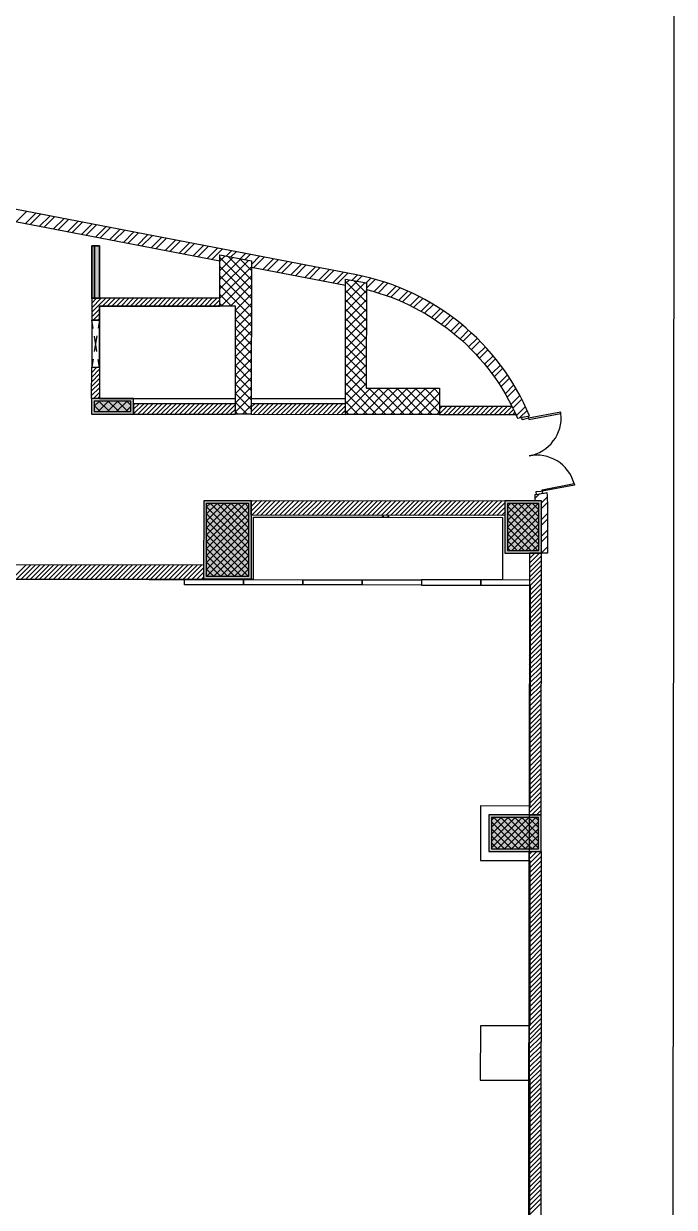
# Model space of a CAD drawing. Extents: x -957 to 3394, y -3 to 3008.
# Drawn here: x 2905 to 3394, y 1653 to 2543 of the extents above; entities that cross this region are included whole.
import ezdxf

# ---------------------------------------------------------------- set-up
doc = ezdxf.new("R2010")
doc.units = 0
doc.header["$MEASUREMENT"] = 0
for name, color, linetype in [('HATCHES', 7, 'CONTINUOUS'), ('PDF_DOOR', 7, 'CONTINUOUS'), ('PDF_ELEVATION_5_LIGHT', 7, 'CONTINUOUS'), ('PDF_ELEVATION_HIDDEN', 7, 'CONTINUOUS'), ('PDF_FIRE___PLUMB_MARGIN', 7, 'CONTINUOUS'), ('PDF_FRAMING-COLUMN', 7, 'CONTINUOUS'), ('PDF_FRAMING-COLUMN_HATCH', 7, 'CONTINUOUS'), ('PDF_FSM-PODIUM-FRAMING_-_S', 7, 'CONTINUOUS'), ('PDF_HATCH', 7, 'CONTINUOUS'), ('PDF_HATCH_-_BRICK_WALL', 7, 'CONTINUOUS'), ('PDF_HATCH_-_WALL', 7, 'CONTINUOUS'), ('PDF_ID_LAYER', 7, 'CONTINUOUS'), ('PDF_SHREM-CAD_6_CABLE', 7, 'CONTINUOUS'), ('PDF_SHREM_ACOUSTIC_WALL', 7, 'CONTINUOUS'), ('PDF_TEMPLATE', 7, 'CONTINUOUS'), ('PDF_WALL', 7, 'CONTINUOUS')]:
    doc.layers.add(name, color=color, linetype=linetype)

msp = doc.modelspace()

# ---------------------------------------------------------------- linework, layer by layer
at = {"layer": 'HATCHES', "color": 253}
msp.add_lwpolyline([(712.53, 2126.9), (3285.08, 2124.7), (3284.08, 953.45), (711.53, 951.72), (712.53, 2126.9)], dxfattribs=at)
at = {"layer": 'PDF_DOOR'}
for points in [[(3284.66, 2245.16), (3308.81, 2249.71), (3308.61, 2250.78), (3284.46, 2246.23)], [(3279.32, 2246.91), (3284.16, 2247.82), (3284.46, 2246.23), (3283.31, 2246.01), (3279.69, 2244.97)], [(3294.58, 2192.5), (3318.74, 2197.05), (3318.94, 2195.99), (3294.78, 2191.44)], [(3290.25, 2188.93), (3295.08, 2189.84), (3294.78, 2191.44), (3293.63, 2191.22), (3289.88, 2190.87)]]:
    msp.add_lwpolyline(points, close=True, dxfattribs=at)
msp.add_lwpolyline([(3318.74, 2197.05, 0.393894), (3284.79, 2217.92, 0.393894), (3308.81, 2249.71)], format="xyb", dxfattribs=at)
at = {"layer": 'PDF_ELEVATION_5_LIGHT', "color": 7}
msp.add_lwpolyline([(2962, 2375.71), (2956.1, 2375.72), (2956.07, 2336.39), (2961.97, 2336.38)], close=True, dxfattribs=at)
msp.add_lwpolyline([(2962, 2375.71), (2956.1, 2375.72), (2956.07, 2336.39), (2961.97, 2336.38)], close=True, dxfattribs=at)
at = {"layer": 'PDF_ELEVATION_5_LIGHT'}
for points in [[(2956.07, 2336.39), (2956.1, 2375.72)], [(2958.04, 2336.39), (2958.07, 2375.72)], [(2961.97, 2336.38), (2962, 2375.71)], [(2956.05, 2319.87), (2956.02, 2284.47), (2961.92, 2284.47), (2961.95, 2319.86)]]:
    msp.add_lwpolyline(points, close=True, dxfattribs=at)
msp.add_lwpolyline([(3075.96, 2260.97), (3146.76, 2260.91)], dxfattribs=at)
at = {"layer": 'PDF_ELEVATION_5_LIGHT', "color": 7}
msp.add_solid([(2962, 2375.71), (2956.1, 2375.72), (2961.97, 2336.38), (2956.07, 2336.39)], dxfattribs=at)
msp.add_solid([(2962, 2375.71), (2956.1, 2375.72), (2961.97, 2336.38), (2956.07, 2336.39)], dxfattribs=at)
at = {"layer": 'PDF_ELEVATION_HIDDEN'}
for points in [[(2957.07, 2313.71), (2956.05, 2319.87)], [(2961.95, 2319.86), (2960.94, 2313.81)], [(2959.96, 2307.99), (2958.01, 2296.35)], [(2959.95, 2296.25), (2958.03, 2307.89)], [(2957.04, 2290.53), (2956.02, 2284.47)], [(2961.92, 2284.27), (2960.91, 2290.43)]]:
    msp.add_lwpolyline(points, dxfattribs=at)
at = {"layer": 'PDF_FIRE___PLUMB_MARGIN'}
msp.add_lwpolyline([(2961.9, 2261.07), (3064.16, 2260.98), (3064.22, 2330.4), (2961.96, 2330.48)], close=True, dxfattribs=at)
at = {"layer": 'PDF_FRAMING-COLUMN'}
for points in [[(2955.99, 2249.27), (2987.46, 2249.24), (2987.47, 2261.04), (2956, 2261.07)], [(2957.96, 2251.24), (2985.49, 2251.21), (2985.5, 2259.08), (2957.97, 2259.1)], [(3040.5, 2184.3), (3075.9, 2184.27), (3075.84, 2125.28), (3040.45, 2125.31)], [(3042.46, 2182.34), (3073.93, 2182.31), (3073.88, 2127.25), (3042.42, 2127.27)], [(3266.61, 2144.78), (3294.14, 2144.76), (3294.18, 2184.09), (3266.65, 2184.11)], [(3268.58, 2146.75), (3292.18, 2146.73), (3292.21, 2182.12), (3268.61, 2182.14)], [(3254.65, 1948.14), (3254.62, 1920.61), (3293.95, 1920.57), (3293.98, 1948.11)], [(3256.61, 1946.17), (3256.59, 1922.57), (3291.99, 1922.54), (3292.01, 1946.14)]]:
    msp.add_lwpolyline(points, close=True, dxfattribs=at)
at = {"layer": 'PDF_FRAMING-COLUMN_HATCH'}
for points in [[(3052.44, 2357.29), (3062.24, 2367.07)], [(3052.44, 2350.34), (3068.07, 2365.94)], [(3052.45, 2364.24), (3056.41, 2368.19)], [(3076.03, 2343.43), (3052.45, 2367.05)], [(3076.04, 2350.39), (3058.71, 2367.75)], [(3076.04, 2357.34), (3067.31, 2366.09)], [(3052.43, 2343.38), (3073.91, 2364.82)], [(3052.43, 2336.43), (3076.05, 2360.01)], [(3076.03, 2336.48), (3052.45, 2360.1)], [(3076.05, 2364.29), (3075.91, 2364.43)], [(3076.02, 2329.53), (3052.44, 2353.15)], [(3053.35, 2330.41), (3076.04, 2353.06)], [(3146.82, 2340.36), (3155.61, 2349.12)], [(3146.83, 2347.31), (3149.75, 2350.23)], [(3162.55, 2333.31), (3146.83, 2349.06)], [(3162.55, 2340.27), (3153.27, 2349.56)], [(3061.26, 2330.4), (3052.43, 2339.24)], [(3076.01, 2322.58), (3052.44, 2346.19)], [(3060.3, 2330.4), (3076.03, 2346.1)], [(3146.81, 2326.45), (3162.56, 2342.17)], [(3146.82, 2333.4), (3161.46, 2348.02)], [(3162.54, 2326.36), (3146.82, 2342.11)], [(3162.56, 2347.22), (3161.83, 2347.95)], [(3054.31, 2330.4), (3052.42, 2332.29)], [(3064.21, 2320.41), (3076.02, 2332.2)], [(3064.22, 2327.36), (3076.03, 2339.15)], [(3146.81, 2319.5), (3162.55, 2335.22)], [(3162.54, 2319.41), (3146.82, 2335.15)], [(3064.21, 2313.46), (3076.02, 2325.24)], [(3076.01, 2315.62), (3064.22, 2327.43)], [(3146.8, 2312.55), (3162.54, 2328.26)], [(3162.53, 2312.46), (3146.81, 2328.2)], [(3064.2, 2306.5), (3076.01, 2318.29)], [(3076, 2308.67), (3064.21, 2320.48)], [(3076, 2301.72), (3064.21, 2313.53)], [(3146.79, 2305.59), (3162.54, 2321.31)], [(3146.79, 2298.64), (3162.53, 2314.36)], [(3162.52, 2298.55), (3146.8, 2314.3)], [(3162.53, 2305.5), (3146.81, 2321.25)], [(3064.19, 2299.55), (3076, 2311.34)], [(3064.19, 2292.6), (3076, 2304.39)], [(3075.99, 2294.77), (3064.2, 2306.57)], [(3146.78, 2291.69), (3162.53, 2307.41)], [(3162.51, 2291.6), (3146.79, 2307.34)], [(3064.18, 2285.64), (3075.99, 2297.43)], [(3075.98, 2287.81), (3064.19, 2299.62)], [(3146.78, 2284.74), (3162.52, 2300.45)], [(3162.51, 2284.64), (3146.79, 2300.39)], [(3064.18, 2278.69), (3075.99, 2290.48)], [(3075.98, 2280.86), (3064.19, 2292.67)], [(3146.76, 2270.83), (3162.51, 2286.55)], [(3146.77, 2277.78), (3162.51, 2293.5)], [(3162.5, 2277.69), (3146.78, 2293.44)], [(3162.5, 2270.74), (3146.78, 2286.48)], [(3064.17, 2271.74), (3075.98, 2283.53)], [(3075.97, 2273.91), (3064.18, 2285.72)], [(3075.97, 2266.95), (3064.18, 2278.76)], [(3146.76, 2263.88), (3162.5, 2279.6)], [(3177.17, 2249.08), (3146.77, 2279.53)], [(3064.16, 2264.79), (3075.97, 2276.58)], [(3064.16, 2257.83), (3075.97, 2269.62)], [(3075.96, 2260), (3064.17, 2271.81)], [(3146.75, 2256.92), (3162.5, 2272.64)], [(3146.75, 2249.97), (3165.56, 2268.76)], [(3170.22, 2249.09), (3146.77, 2272.58)], [(3152.83, 2249.1), (3172.52, 2268.75)], [(3159.79, 2249.1), (3179.47, 2268.75)], [(3184.12, 2249.08), (3164.47, 2268.76)], [(3166.74, 2249.09), (3186.42, 2268.74)], [(3191.07, 2249.07), (3171.43, 2268.75)], [(3173.69, 2249.09), (3193.37, 2268.73)], [(3198.03, 2249.06), (3178.38, 2268.75)], [(3180.64, 2249.08), (3200.33, 2268.73)], [(3204.98, 2249.06), (3185.33, 2268.74)], [(3187.6, 2249.07), (3207.28, 2268.72)], [(3211.93, 2249.05), (3192.28, 2268.73)], [(3194.55, 2249.07), (3214.23, 2268.72)], [(3217.54, 2250.39), (3199.24, 2268.73)], [(3217.55, 2257.35), (3206.19, 2268.72)], [(3217.55, 2264.3), (3213.14, 2268.72)], [(3064.15, 2250.88), (3075.96, 2262.67)], [(3075.95, 2253.05), (3064.16, 2264.86)], [(3163.26, 2249.09), (3146.76, 2265.63)], [(3201.5, 2249.06), (3217.55, 2265.08)], [(2957.96, 2255.25), (2961.82, 2259.1)], [(2962.42, 2251.23), (2957.97, 2255.7)], [(2960.9, 2251.23), (2968.78, 2259.09)], [(2969.37, 2251.23), (2961.51, 2259.1)], [(2967.86, 2251.23), (2975.73, 2259.09)], [(2976.33, 2251.22), (2968.47, 2259.09)], [(2974.81, 2251.22), (2982.68, 2259.08)], [(2983.28, 2251.21), (2975.42, 2259.09)], [(2981.76, 2251.22), (2985.5, 2254.94)], [(2985.5, 2255.95), (2982.37, 2259.08)], [(3065.93, 2249.18), (3064.15, 2250.95)], [(3072.88, 2249.17), (3064.16, 2257.91)], [(3069.4, 2249.17), (3075.96, 2255.72)], [(3156.31, 2249.1), (3146.75, 2258.67)], [(3149.36, 2249.11), (3146.75, 2251.72)], [(3208.46, 2249.06), (3217.55, 2258.13)], [(3215.41, 2249.05), (3217.54, 2251.18)], [(3042.43, 2148.22), (3073.92, 2179.66)], [(3042.44, 2158.65), (3066.15, 2182.32)], [(3042.44, 2153.43), (3071.36, 2182.31)], [(3042.45, 2169.08), (3055.72, 2182.32)], [(3042.45, 2163.86), (3060.93, 2182.32)], [(3042.46, 2179.51), (3045.29, 2182.33)], [(3042.46, 2174.29), (3050.51, 2182.33)], [(3073.9, 2148.19), (3042.46, 2179.68)], [(3073.9, 2153.41), (3045.03, 2182.33)], [(3073.91, 2158.62), (3050.24, 2182.33)], [(3073.91, 2163.84), (3055.45, 2182.33)], [(3073.92, 2169.05), (3060.67, 2182.32)], [(3073.92, 2174.27), (3065.88, 2182.32)], [(3073.92, 2179.48), (3071.1, 2182.31)], [(3268.59, 2159.03), (3291.73, 2182.12)], [(3268.6, 2169.45), (3281.3, 2182.13)], [(3268.6, 2164.24), (3286.51, 2182.13)], [(3268.61, 2179.88), (3270.87, 2182.14)], [(3268.61, 2174.67), (3276.09, 2182.14)], [(3292.19, 2156.46), (3268.61, 2180.08)], [(3292.19, 2161.68), (3271.76, 2182.14)], [(3292.2, 2166.89), (3276.98, 2182.14)], [(3292.2, 2172.11), (3282.19, 2182.13)], [(3292.21, 2177.32), (3287.41, 2182.13)], [(3042.43, 2143.01), (3073.92, 2174.44)], [(3073.89, 2142.98), (3042.46, 2174.47)], [(3268.58, 2148.6), (3292.2, 2172.17)], [(3268.59, 2153.81), (3292.21, 2177.39)], [(3292.18, 2151.25), (3268.61, 2174.87)], [(3042.42, 2137.79), (3073.92, 2169.23)], [(3042.42, 2132.58), (3073.91, 2164.01)], [(3073.89, 2137.76), (3042.45, 2169.26)], [(3073.88, 2132.55), (3042.45, 2164.04)], [(3291.49, 2146.73), (3268.6, 2169.65)], [(3286.27, 2146.73), (3268.6, 2164.44)], [(3271.95, 2146.74), (3292.2, 2166.96)], [(3277.16, 2146.74), (3292.19, 2161.75)], [(3042.42, 2127.36), (3073.91, 2158.8)], [(3073.88, 2127.34), (3042.44, 2158.83)], [(3068.75, 2127.25), (3042.44, 2153.61)], [(3047.54, 2127.27), (3073.9, 2153.59)], [(3281.06, 2146.73), (3268.59, 2159.22)], [(3275.84, 2146.74), (3268.59, 2154.01)], [(3282.37, 2146.73), (3292.19, 2156.53)], [(3063.54, 2127.26), (3042.43, 2148.4)], [(3052.76, 2127.27), (3073.9, 2148.37)], [(3270.63, 2146.74), (3268.58, 2148.79)], [(3287.59, 2146.73), (3292.18, 2151.32)], [(3053.11, 2127.26), (3042.42, 2137.97)], [(3058.32, 2127.26), (3042.43, 2143.18)], [(3057.97, 2127.26), (3073.89, 2143.16)], [(3063.18, 2127.26), (3073.89, 2137.94)], [(3047.9, 2127.27), (3042.42, 2132.75)], [(3042.68, 2127.27), (3042.42, 2127.54)], [(3068.4, 2127.25), (3073.88, 2132.73)], [(3073.61, 2127.25), (3073.88, 2127.51)], [(3256.59, 1923.26), (3279.52, 1946.15)], [(3256.6, 1938.91), (3263.87, 1946.17)], [(3256.6, 1933.69), (3269.09, 1946.16)], [(3256.6, 1928.48), (3274.3, 1946.16)], [(3256.61, 1944.12), (3258.66, 1946.17)], [(3256.61, 1942.81), (3276.82, 1922.56)], [(3258.46, 1946.17), (3282.04, 1922.55)], [(3261.11, 1922.57), (3284.73, 1946.15)], [(3263.68, 1946.17), (3287.25, 1922.55)], [(3266.33, 1922.57), (3289.95, 1946.14)], [(3268.89, 1946.16), (3291.99, 1923.02)], [(3271.54, 1922.56), (3292.01, 1942.99)], [(3274.1, 1946.16), (3291.99, 1928.24)], [(3279.32, 1946.15), (3292, 1933.45)], [(3284.53, 1946.15), (3292, 1938.67)], [(3289.75, 1946.14), (3292.01, 1943.88)], [(3256.6, 1937.59), (3271.61, 1922.56)], [(3256.6, 1932.38), (3266.4, 1922.57)], [(3276.76, 1922.56), (3292, 1937.77)], [(3281.97, 1922.55), (3292, 1932.56)], [(3256.59, 1927.16), (3261.18, 1922.57)], [(3287.19, 1922.55), (3291.99, 1927.34)]]:
    msp.add_lwpolyline(points, dxfattribs=at)
for points in [[(2955.99, 2249.27), (2987.46, 2249.24), (2956, 2261.07), (2987.47, 2261.04)], [(2957.96, 2251.24), (2985.49, 2251.21), (2957.97, 2259.1), (2985.5, 2259.08)], [(3040.5, 2184.3), (3075.9, 2184.27), (3040.45, 2125.31), (3075.84, 2125.28)], [(3042.46, 2182.34), (3073.93, 2182.31), (3042.42, 2127.27), (3073.88, 2127.25)], [(3266.61, 2144.78), (3294.14, 2144.76), (3266.65, 2184.11), (3294.18, 2184.09)], [(3268.58, 2146.75), (3292.18, 2146.73), (3268.61, 2182.14), (3292.21, 2182.12)], [(3254.65, 1948.14), (3254.62, 1920.61), (3293.98, 1948.11), (3293.95, 1920.57)], [(3256.61, 1946.17), (3256.59, 1922.57), (3292.01, 1946.14), (3291.99, 1922.54)]]:
    msp.add_solid(points, dxfattribs=at)
at = {"layer": 'PDF_FSM-PODIUM-FRAMING_-_S'}
for points in [[(3052.42, 2330.41), (3052.45, 2368.95), (3076.05, 2364.41), (3075.95, 2249.17), (3064.15, 2249.18), (3064.22, 2330.4)], [(3146.83, 2350.78), (3162.56, 2347.81), (3162.49, 2268.76), (3217.56, 2268.71), (3217.54, 2249.05), (3146.75, 2249.11)]]:
    msp.add_lwpolyline(points, close=True, dxfattribs=at)
at = {"layer": 'PDF_HATCH'}
for points in [[(3217.54, 2252.88), (3219.61, 2254.95)], [(3217.54, 2249.4), (3223.09, 2254.94)], [(3220.66, 2249.05), (3226.57, 2254.94)], [(3224.14, 2249.04), (3230.04, 2254.94)], [(3227.61, 2249.04), (3233.52, 2254.94)], [(3231.09, 2249.04), (3237, 2254.93)], [(3234.57, 2249.03), (3240.47, 2254.93)], [(3238.04, 2249.03), (3243.95, 2254.93)], [(3241.52, 2249.03), (3247.42, 2254.92)], [(3245, 2249.02), (3250.9, 2254.92)], [(3248.47, 2249.02), (3254.38, 2254.92)], [(3251.95, 2249.02), (3257.85, 2254.91)], [(3255.42, 2249.02), (3261.33, 2254.91)], [(3258.9, 2249.01), (3264.81, 2254.91)], [(3262.38, 2249.01), (3268.28, 2254.9)], [(3265.85, 2249.01), (3271.76, 2254.9)], [(3269.33, 2249), (3273.07, 2252.74)], [(3272.81, 2249), (3274.19, 2250.38)], [(3075.89, 2183.24), (3076.93, 2184.27)], [(3075.89, 2179.77), (3080.4, 2184.27)], [(3075.89, 2176.29), (3083.88, 2184.27)], [(3076.33, 2173.26), (3087.36, 2184.26)], [(3079.81, 2173.26), (3090.83, 2184.26)], [(3083.29, 2173.26), (3094.31, 2184.26)], [(3086.76, 2173.25), (3097.78, 2184.26)], [(3090.24, 2173.25), (3101.26, 2184.25)], [(3093.72, 2173.25), (3104.74, 2184.25)], [(3097.19, 2173.24), (3108.21, 2184.25)], [(3100.67, 2173.24), (3111.69, 2184.24)], [(3104.14, 2173.24), (3115.17, 2184.24)], [(3107.62, 2173.23), (3118.64, 2184.24)], [(3111.1, 2173.23), (3122.12, 2184.23)], [(3114.57, 2173.23), (3125.59, 2184.23)], [(3118.05, 2173.23), (3129.07, 2184.23)], [(3121.53, 2173.22), (3132.55, 2184.23)], [(3125, 2173.22), (3136.02, 2184.22)], [(3128.48, 2173.22), (3139.5, 2184.22)], [(3131.95, 2173.21), (3142.98, 2184.22)], [(3135.43, 2173.21), (3146.45, 2184.21)], [(3138.91, 2173.21), (3149.93, 2184.21)], [(3142.38, 2173.2), (3153.41, 2184.21)], [(3145.86, 2173.2), (3156.88, 2184.2)], [(3149.34, 2173.2), (3160.36, 2184.2)], [(3152.81, 2173.2), (3163.83, 2184.2)], [(3156.29, 2173.19), (3167.31, 2184.2)], [(3159.77, 2173.19), (3170.79, 2184.19)], [(3163.24, 2173.19), (3174.26, 2184.19)], [(3166.72, 2173.18), (3177.74, 2184.19)], [(3170.19, 2173.18), (3181.22, 2184.18)], [(3173.67, 2173.18), (3184.69, 2184.18)], [(3177.15, 2173.18), (3188.17, 2184.18)], [(3180.62, 2173.17), (3191.65, 2184.18)], [(3184.1, 2173.17), (3195.12, 2184.17)], [(3187.58, 2173.17), (3198.6, 2184.17)], [(3191.05, 2173.16), (3202.07, 2184.17)], [(3194.53, 2173.16), (3205.55, 2184.16)], [(3198.01, 2173.16), (3209.03, 2184.16)], [(3201.48, 2173.15), (3212.5, 2184.16)], [(3204.96, 2173.15), (3215.98, 2184.15)], [(3208.43, 2173.15), (3219.46, 2184.15)], [(3211.91, 2173.15), (3222.93, 2184.15)], [(3215.39, 2173.14), (3226.41, 2184.15)], [(3218.86, 2173.14), (3229.89, 2184.14)], [(3222.34, 2173.14), (3233.36, 2184.14)], [(3225.82, 2173.13), (3236.84, 2184.14)], [(3229.29, 2173.13), (3240.31, 2184.13)], [(3232.77, 2173.13), (3243.79, 2184.13)], [(3236.24, 2173.12), (3247.27, 2184.13)], [(3239.72, 2173.12), (3250.74, 2184.12)], [(3243.2, 2173.12), (3254.22, 2184.12)], [(3246.67, 2173.12), (3257.7, 2184.12)], [(3250.15, 2173.11), (3261.17, 2184.12)], [(3253.63, 2173.11), (3264.65, 2184.11)], [(3257.1, 2173.11), (3266.65, 2182.63)], [(3260.58, 2173.1), (3266.64, 2179.16)], [(3264.06, 2173.1), (3266.64, 2175.68)], [(2895.82, 2125.04), (2906.84, 2136.04)], [(2899.29, 2125.04), (2910.31, 2136.04)], [(2902.77, 2125.03), (2913.79, 2136.04)], [(2906.24, 2125.03), (2917.27, 2136.03)], [(2909.72, 2125.03), (2920.74, 2136.03)], [(2913.2, 2125.02), (2924.22, 2136.03)], [(2916.67, 2125.02), (2927.7, 2136.02)], [(2920.15, 2125.02), (2931.17, 2136.02)], [(2923.63, 2125.02), (2934.65, 2136.02)], [(2927.1, 2125.01), (2938.12, 2136.02)], [(2930.58, 2125.01), (2941.6, 2136.01)], [(2934.05, 2125.01), (2945.08, 2136.01)], [(2937.53, 2125), (2948.55, 2136.01)], [(2941.01, 2125), (2952.03, 2136)], [(2944.48, 2125), (2955.51, 2136)], [(2947.96, 2124.99), (2958.98, 2136)], [(2951.44, 2124.99), (2962.46, 2135.99)], [(2954.91, 2124.99), (2965.93, 2135.99)], [(2958.39, 2124.99), (2969.41, 2135.99)], [(2961.87, 2124.98), (2972.89, 2135.99)], [(2965.34, 2124.98), (2976.36, 2135.98)], [(2968.82, 2124.98), (2979.84, 2135.98)], [(2972.29, 2124.97), (2983.32, 2135.98)], [(2975.77, 2124.97), (2986.79, 2135.97)], [(2979.25, 2124.97), (2990.27, 2135.97)], [(2982.72, 2124.97), (2993.75, 2135.97)], [(2986.2, 2124.96), (2997.22, 2135.97)], [(2989.68, 2124.96), (3000.7, 2135.96)], [(2993.15, 2124.96), (3004.17, 2135.96)], [(2996.63, 2124.95), (3007.65, 2135.96)], [(3000.11, 2124.95), (3011.13, 2135.95)], [(3003.58, 2124.95), (3014.6, 2135.95)], [(3007.06, 2124.94), (3018.08, 2135.95)], [(3010.53, 2124.94), (3021.56, 2135.94)], [(3014.01, 2124.94), (3025.03, 2135.94)], [(3017.49, 2124.94), (3028.51, 2135.94)], [(3020.96, 2124.93), (3031.99, 2135.94)], [(3024.44, 2124.93), (3035.46, 2135.93)], [(3027.92, 2124.93), (3038.94, 2135.93)], [(3031.39, 2124.92), (3040.46, 2133.97)], [(3034.87, 2124.92), (3040.45, 2130.49)], [(3038.35, 2124.92), (3040.45, 2127.02)]]:
    msp.add_lwpolyline(points, dxfattribs=at)
at = {"layer": 'PDF_HATCH_-_BRICK_WALL'}
for points in [[(3289.44, 2186.21), (3292.61, 2189.38)], [(3294.17, 2178.43), (3298.6, 2182.85)], [(3294.18, 2182.6), (3298.45, 2186.87)], [(3294.16, 2165.92), (3298.69, 2170.44)], [(3294.17, 2170.09), (3298.69, 2174.61)], [(3294.15, 2157.57), (3298.68, 2162.09)], [(3294.15, 2153.4), (3298.68, 2157.92)], [(3294.14, 2145.06), (3298.67, 2149.58)], [(3298.01, 2144.75), (3298.67, 2145.41)]]:
    msp.add_lwpolyline(points, dxfattribs=at)
at = {"layer": 'PDF_HATCH_-_WALL'}
for points in [[(2899.31, 2393.78), (2907.05, 2401.5)], [(2906.31, 2392.43), (2914.05, 2400.16)], [(2909.82, 2391.76), (2917.55, 2399.49)], [(2916.82, 2390.42), (2924.56, 2398.14)], [(2920.32, 2389.74), (2928.06, 2397.47)], [(2927.32, 2388.4), (2935.06, 2396.12)], [(2930.82, 2387.73), (2938.56, 2395.45)], [(2937.83, 2386.38), (2945.56, 2394.11)], [(2941.33, 2385.71), (2949.07, 2393.43)], [(2948.33, 2384.36), (2956.07, 2392.09)], [(2951.83, 2383.69), (2959.57, 2391.41)], [(2958.84, 2382.34), (2966.57, 2390.07)], [(2962.34, 2381.67), (2970.07, 2389.4)], [(2969.34, 2380.33), (2977.08, 2388.05)], [(2972.84, 2379.65), (2980.58, 2387.38)], [(2979.84, 2378.31), (2987.58, 2386.03)], [(2983.34, 2377.64), (2991.08, 2385.36)], [(2990.35, 2376.29), (2998.09, 2384.02)], [(2993.85, 2375.62), (3001.59, 2383.34)], [(3000.85, 2374.27), (3008.59, 2382)], [(3004.35, 2373.6), (3012.09, 2381.33)], [(3011.36, 2372.25), (3019.09, 2379.98)], [(3014.86, 2371.58), (3022.6, 2379.31)], [(3021.86, 2370.24), (3029.6, 2377.96)], [(3025.36, 2369.56), (3033.1, 2377.29)], [(3032.36, 2368.22), (3040.1, 2375.94)], [(3035.87, 2367.55), (3043.6, 2375.27)], [(3042.87, 2366.2), (3050.61, 2373.93)], [(3046.37, 2365.53), (3054.11, 2373.25)], [(3057.23, 2368.03), (3061.11, 2371.91)], [(3060.73, 2367.36), (3064.61, 2371.24)], [(3067.73, 2366.01), (3071.61, 2369.89)], [(3071.23, 2365.33), (3075.12, 2369.22)], [(3076.05, 2361.81), (3082.12, 2367.87)], [(3077.88, 2359.47), (3085.62, 2367.2)], [(3084.88, 2358.13), (3092.62, 2365.85)], [(3088.39, 2357.46), (3096.12, 2365.18)], [(3095.39, 2356.11), (3103.13, 2363.84)], [(3098.89, 2355.44), (3106.63, 2363.16)], [(3105.89, 2354.09), (3113.63, 2361.82)], [(3109.39, 2353.42), (3117.13, 2361.15)], [(3116.4, 2352.08), (3124.14, 2359.8)], [(3119.9, 2351.4), (3127.64, 2359.13)], [(3126.9, 2350.06), (3134.64, 2357.78)], [(3130.4, 2349.38), (3138.14, 2357.11)], [(3137.41, 2348.04), (3145.14, 2355.76)], [(3140.91, 2347.37), (3148.64, 2355.09)], [(3151.75, 2349.85), (3155.65, 2353.75)], [(3155.26, 2349.19), (3159.11, 2353.03)], [(3162.28, 2347.87), (3165.86, 2351.44)], [(3162.56, 2343.97), (3169.15, 2350.55)], [(3168.32, 2341.39), (3175.58, 2348.63)], [(3171.53, 2340.42), (3178.72, 2347.6)], [(3177.79, 2338.34), (3184.85, 2345.39)], [(3180.85, 2337.23), (3187.85, 2344.21)], [(3186.82, 2334.85), (3193.71, 2341.72)], [(3189.73, 2333.59), (3196.57, 2340.42)], [(2956.06, 2329.25), (2963.2, 2336.38)], [(2956.06, 2325.78), (2966.68, 2336.38)], [(2956.07, 2336.21), (2956.25, 2336.39)], [(2956.07, 2332.73), (2959.73, 2336.39)], [(2964.25, 2330.48), (2970.15, 2336.38)], [(2967.73, 2330.48), (2973.63, 2336.37)], [(2971.2, 2330.48), (2977.11, 2336.37)], [(2974.68, 2330.47), (2980.58, 2336.37)], [(2978.16, 2330.47), (2984.06, 2336.36)], [(2981.63, 2330.47), (2987.54, 2336.36)], [(2985.11, 2330.46), (2991.01, 2336.36)], [(2988.58, 2330.46), (2994.49, 2336.36)], [(2992.06, 2330.46), (2997.97, 2336.35)], [(2995.54, 2330.45), (3001.44, 2336.35)], [(2999.01, 2330.45), (3004.92, 2336.35)], [(3002.49, 2330.45), (3008.39, 2336.34)], [(3005.97, 2330.45), (3011.87, 2336.34)], [(3009.44, 2330.44), (3015.35, 2336.34)], [(3012.92, 2330.44), (3018.82, 2336.33)], [(3016.39, 2330.44), (3022.3, 2336.33)], [(3019.87, 2330.43), (3025.78, 2336.33)], [(3023.35, 2330.43), (3029.25, 2336.33)], [(3026.82, 2330.43), (3032.73, 2336.32)], [(3030.3, 2330.43), (3036.21, 2336.32)], [(3033.78, 2330.42), (3039.68, 2336.32)], [(3037.25, 2330.42), (3043.16, 2336.31)], [(3040.73, 2330.42), (3046.63, 2336.31)], [(3044.21, 2330.41), (3050.11, 2336.31)], [(3047.68, 2330.41), (3052.43, 2335.15)], [(3051.16, 2330.41), (3052.42, 2331.67)], [(3195.43, 2330.94), (3202.18, 2337.68)], [(3198.21, 2329.55), (3204.92, 2336.25)], [(3203.65, 2326.64), (3210.29, 2333.27)], [(3206.3, 2325.12), (3212.91, 2331.72)], [(2956.06, 2322.3), (2961.96, 2328.2)], [(2957.1, 2319.87), (2961.96, 2324.72)], [(3211.49, 2321.97), (3218.05, 2328.51)], [(3214.03, 2320.33), (3220.56, 2326.85)], [(3218.99, 2316.94), (3225.47, 2323.42)], [(3221.41, 2315.19), (3227.88, 2321.65)], [(2960.57, 2319.87), (2961.96, 2321.24)], [(3226.13, 2311.57), (3232.57, 2318.01)], [(3228.44, 2309.71), (3234.87, 2316.13)], [(3232.94, 2305.87), (3239.36, 2312.27)], [(3235.14, 2303.89), (3241.55, 2310.29)], [(3239.42, 2299.83), (3245.82, 2306.22)], [(3241.51, 2297.74), (3247.91, 2304.13)], [(3245.57, 2293.46), (3251.97, 2299.86)], [(3247.54, 2291.27), (3253.96, 2297.67)], [(3251.38, 2286.76), (3257.81, 2293.18)], [(3253.25, 2284.46), (3259.69, 2290.89)], [(3256.86, 2279.73), (3263.33, 2286.19)], [(2956.02, 2284.06), (2956.43, 2284.47)], [(2956.02, 2280.59), (2959.91, 2284.47)], [(2956.02, 2277.11), (2961.92, 2283)], [(2956.02, 2273.63), (2961.92, 2279.53)], [(3258.62, 2277.31), (3265.1, 2283.79)], [(3262, 2272.36), (3268.53, 2278.88)], [(2956.01, 2270.16), (2961.92, 2276.05)], [(2956.01, 2266.68), (2961.91, 2272.58)], [(2956.01, 2263.2), (2961.91, 2269.1)], [(3263.64, 2269.82), (3270.19, 2276.36)], [(3266.79, 2264.63), (3273.4, 2271.23)], [(3268.31, 2261.98), (3274.95, 2268.61)], [(2957.35, 2261.07), (2961.91, 2265.62)], [(2960.82, 2261.07), (2961.9, 2262.15)], [(3271.21, 2256.55), (3277.92, 2263.24)], [(3272.6, 2253.77), (3279.35, 2260.5)], [(2987.46, 2256.4), (2988.17, 2257.11)], [(2987.46, 2252.93), (2991.65, 2257.11)], [(2987.46, 2249.45), (2995.13, 2257.1)], [(2990.73, 2249.24), (2998.6, 2257.1)], [(2994.21, 2249.24), (3002.08, 2257.1)], [(2997.68, 2249.24), (3005.56, 2257.1)], [(3001.16, 2249.23), (3009.03, 2257.09)], [(3004.64, 2249.23), (3012.51, 2257.09)], [(3008.11, 2249.23), (3015.98, 2257.09)], [(3011.59, 2249.22), (3019.46, 2257.08)], [(3015.06, 2249.22), (3022.94, 2257.08)], [(3018.54, 2249.22), (3026.41, 2257.08)], [(3022.02, 2249.22), (3029.89, 2257.07)], [(3025.49, 2249.21), (3033.37, 2257.07)], [(3028.97, 2249.21), (3036.84, 2257.07)], [(3032.45, 2249.21), (3040.32, 2257.07)], [(3035.92, 2249.2), (3043.8, 2257.06)], [(3039.4, 2249.2), (3047.27, 2257.06)], [(3042.87, 2249.2), (3050.75, 2257.06)], [(3046.35, 2249.19), (3054.22, 2257.05)], [(3049.83, 2249.19), (3057.7, 2257.05)], [(3053.3, 2249.19), (3061.18, 2257.05)], [(3056.78, 2249.19), (3064.16, 2256.55)], [(3060.26, 2249.18), (3064.16, 2253.07)], [(3075.94, 2254.42), (3078.56, 2257.03)], [(3075.95, 2250.95), (3082.03, 2257.03)], [(3077.64, 2249.17), (3085.51, 2257.03)], [(3081.11, 2249.16), (3088.99, 2257.02)], [(3084.59, 2249.16), (3092.46, 2257.02)], [(3088.07, 2249.16), (3095.94, 2257.02)], [(3091.54, 2249.16), (3099.42, 2257.02)], [(3095.02, 2249.15), (3102.89, 2257.01)], [(3098.5, 2249.15), (3106.37, 2257.01)], [(3101.97, 2249.15), (3109.85, 2257.01)], [(3105.45, 2249.14), (3113.32, 2257)], [(3108.93, 2249.14), (3116.8, 2257)], [(3112.4, 2249.14), (3120.27, 2257)], [(3115.88, 2249.13), (3123.75, 2256.99)], [(3119.35, 2249.13), (3127.23, 2256.99)], [(3122.83, 2249.13), (3130.7, 2256.99)], [(3126.31, 2249.13), (3134.18, 2256.99)], [(3129.78, 2249.12), (3137.66, 2256.98)], [(3133.26, 2249.12), (3141.13, 2256.98)], [(3136.74, 2249.12), (3144.61, 2256.98)], [(3140.21, 2249.11), (3146.73, 2255.62)], [(3143.69, 2249.11), (3146.74, 2252.16)], [(3275.25, 2248.08), (3282.09, 2254.9)], [(3278.01, 2246.66), (3283.39, 2252.03)], [(3063.73, 2249.18), (3064.15, 2249.6)], [(3285.09, 2137.29), (3292.57, 2144.76)], [(3285.1, 2144.25), (3285.62, 2144.76)], [(3285.1, 2140.77), (3289.09, 2144.76)], [(3285.08, 2126.87), (3294.14, 2135.9)], [(3285.09, 2133.82), (3294.14, 2142.86)], [(3285.09, 2130.34), (3294.14, 2139.38)], [(3285.08, 2123.39), (3294.13, 2132.43)], [(3285.08, 2119.91), (3294.13, 2128.95)], [(3285.07, 2116.44), (3294.13, 2125.47)], [(3285.07, 2112.96), (3294.12, 2122)], [(3285.07, 2109.48), (3294.12, 2118.52)], [(3285.06, 2102.53), (3294.12, 2111.57)], [(3285.06, 2099.05), (3294.11, 2108.09)], [(3285.07, 2106.01), (3294.12, 2115.05)], [(3285.05, 2092.1), (3294.11, 2101.14)], [(3285.06, 2095.58), (3294.11, 2104.62)], [(3285.04, 2081.67), (3294.1, 2090.71)], [(3285.05, 2088.63), (3294.1, 2097.66)], [(3285.05, 2085.15), (3294.1, 2094.19)], [(3285.04, 2078.2), (3294.09, 2087.23)], [(3285.04, 2074.72), (3294.09, 2083.76)], [(3285.03, 2067.77), (3294.09, 2076.81)], [(3285.03, 2064.29), (3294.08, 2073.33)], [(3285.04, 2071.24), (3294.09, 2080.28)], [(3285.02, 2057.34), (3294.08, 2066.38)], [(3285.03, 2060.81), (3294.08, 2069.85)], [(3285.01, 2046.91), (3294.07, 2055.95)], [(3285.02, 2053.86), (3294.07, 2062.9)], [(3285.02, 2050.39), (3294.07, 2059.42)], [(3285.01, 2043.43), (3294.07, 2052.47)], [(3285.01, 2039.96), (3294.06, 2048.99)], [(3285, 2033), (3294.06, 2042.04)], [(3285, 2029.53), (3294.05, 2038.57)], [(3285.01, 2036.48), (3294.06, 2045.52)], [(3284.99, 2022.58), (3294.05, 2031.61)], [(3284.99, 2019.1), (3294.04, 2028.14)], [(3285, 2026.05), (3294.05, 2035.09)], [(3284.99, 2015.62), (3294.04, 2024.66)], [(3284.99, 2012.15), (3294.04, 2021.18)], [(3284.98, 2008.67), (3294.04, 2017.71)], [(3284.98, 2005.19), (3294.03, 2014.23)], [(3284.98, 2001.72), (3294.03, 2010.76)], [(3284.97, 1998.24), (3294.03, 2007.28)], [(3284.97, 1994.76), (3294.02, 2003.8)], [(3284.96, 1987.81), (3294.02, 1996.85)], [(3284.96, 1984.34), (3294.01, 1993.37)], [(3284.97, 1991.29), (3294.02, 2000.33)], [(3284.96, 1980.86), (3294.01, 1989.9)], [(3284.96, 1977.38), (3294.01, 1986.42)], [(3284.95, 1973.91), (3294.01, 1982.94)], [(3284.95, 1970.43), (3294, 1979.47)], [(3284.95, 1966.95), (3294, 1975.99)], [(3284.94, 1963.48), (3294, 1972.52)], [(3284.94, 1960), (3293.99, 1969.04)], [(3284.93, 1953.05), (3293.99, 1962.09)], [(3284.93, 1949.57), (3293.98, 1958.61)], [(3284.94, 1956.52), (3293.99, 1965.56)], [(3286.95, 1948.11), (3293.98, 1955.13)], [(3290.42, 1948.11), (3293.98, 1951.66)], [(3293.9, 1948.11), (3293.98, 1948.18)], [(3284.89, 1904.38), (3293.95, 1913.42)], [(3284.9, 1918.29), (3287.2, 1920.58)], [(3284.9, 1914.81), (3290.68, 1920.58)], [(3284.9, 1911.33), (3293.95, 1920.37)], [(3284.9, 1907.86), (3293.95, 1916.89)], [(3284.89, 1900.9), (3293.94, 1909.94)], [(3284.89, 1897.43), (3293.94, 1906.47)], [(3284.88, 1893.95), (3293.94, 1902.99)], [(3284.88, 1890.47), (3293.93, 1899.51)], [(3284.88, 1887), (3293.93, 1896.04)], [(3284.87, 1880.05), (3293.93, 1889.08)], [(3284.87, 1876.57), (3293.92, 1885.61)], [(3284.88, 1883.52), (3293.93, 1892.56)], [(3284.86, 1869.62), (3293.92, 1878.65)], [(3284.87, 1873.09), (3293.92, 1882.13)], [(3284.85, 1859.19), (3293.91, 1868.23)], [(3284.86, 1866.14), (3293.91, 1875.18)], [(3284.86, 1862.66), (3293.91, 1871.7)], [(3284.85, 1855.71), (3293.9, 1864.75)], [(3284.85, 1852.23), (3293.9, 1861.27)], [(3284.84, 1845.28), (3293.9, 1854.32)], [(3284.84, 1841.81), (3293.89, 1850.84)], [(3284.85, 1848.76), (3293.9, 1857.8)], [(3284.83, 1834.85), (3293.89, 1843.89)], [(3284.84, 1838.33), (3293.89, 1847.37)], [(3284.82, 1824.42), (3293.88, 1833.46)], [(3284.83, 1831.38), (3293.88, 1840.41)], [(3284.83, 1827.9), (3293.88, 1836.94)], [(3284.82, 1820.95), (3293.87, 1829.99)], [(3284.82, 1817.47), (3293.87, 1826.51)], [(3284.81, 1810.52), (3293.87, 1819.56)], [(3284.81, 1807.04), (3293.86, 1816.08)], [(3284.82, 1813.99), (3293.87, 1823.03)], [(3284.8, 1800.09), (3293.86, 1809.13)], [(3284.8, 1796.61), (3293.85, 1805.65)], [(3284.81, 1803.57), (3293.86, 1812.6)], [(3284.79, 1789.66), (3293.85, 1798.7)], [(3284.8, 1793.14), (3293.85, 1802.18)], [(3284.79, 1786.18), (3293.85, 1795.22)], [(3284.79, 1782.71), (3293.84, 1791.75)], [(3284.79, 1779.23), (3293.84, 1788.27)], [(3284.78, 1775.76), (3293.84, 1784.79)], [(3284.78, 1772.28), (3293.83, 1781.32)], [(3284.77, 1765.33), (3293.83, 1774.36)], [(3284.77, 1761.85), (3293.82, 1770.89)], [(3284.78, 1768.8), (3293.83, 1777.84)], [(3284.77, 1758.37), (3293.82, 1767.41)], [(3284.77, 1754.9), (3293.82, 1763.94)], [(3284.76, 1751.42), (3293.82, 1760.46)], [(3284.76, 1747.94), (3293.81, 1756.98)], [(3284.76, 1744.47), (3293.81, 1753.51)], [(3284.75, 1740.99), (3293.81, 1750.03)], [(3284.75, 1737.52), (3293.8, 1746.55)], [(3284.74, 1730.56), (3293.8, 1739.6)], [(3284.74, 1727.09), (3293.79, 1736.12)], [(3284.75, 1734.04), (3293.8, 1743.08)], [(3284.73, 1716.66), (3293.79, 1725.7)], [(3284.74, 1723.61), (3293.79, 1732.65)], [(3284.74, 1720.13), (3293.79, 1729.17)], [(3284.73, 1713.18), (3293.78, 1722.22)], [(3284.73, 1709.7), (3293.78, 1718.74)], [(3284.72, 1706.23), (3293.78, 1715.27)], [(3284.72, 1702.75), (3293.77, 1711.79)], [(3284.72, 1699.28), (3293.77, 1708.31)], [(3284.71, 1695.8), (3293.77, 1704.84)], [(3284.71, 1692.32), (3293.76, 1701.36)], [(3284.7, 1681.89), (3293.76, 1690.93)], [(3284.71, 1688.85), (3293.76, 1697.89)], [(3284.71, 1685.37), (3293.76, 1694.41)], [(3284.7, 1678.42), (3293.75, 1687.46)], [(3284.7, 1674.94), (3293.75, 1683.98)], [(3284.69, 1671.47), (3293.75, 1680.5)], [(3284.69, 1667.99), (3293.74, 1677.03)], [(3284.69, 1664.51), (3293.74, 1673.55)], [(3284.68, 1661.04), (3293.74, 1670.07)], [(3284.68, 1657.56), (3293.74, 1666.6)], [(3284.67, 1647.13), (3293.73, 1656.17)], [(3284.68, 1654.08), (3293.73, 1663.12)], [(3284.68, 1650.61), (3293.73, 1659.65)]]:
    msp.add_lwpolyline(points, dxfattribs=at)
at = {"layer": 'PDF_ID_LAYER'}
msp.add_lwpolyline([(3075.84, 2125.28), (3077.62, 2125.28), (3077.65, 2171.88), (3174.65, 2171.8), (3178.58, 2171.8), (3264.87, 2171.72), (3264.83, 2124.72), (3248.5, 2124.74), (3248.5, 2120.8), (3285.67, 2120.77), (3285.53, 1954.8), (3248.36, 1954.83), (3248.32, 1913.93), (3285.49, 1913.9), (3285.38, 1789.61), (3248.22, 1789.64), (3248.18, 1748.74), (3285.35, 1748.71), (3285.26, 1640.75)], dxfattribs=at)
for points in [[(3174.65, 2171.8), (3175.38, 2171.8), (3175.38, 2172.53), (3174.65, 2172.53)], [(3178.58, 2171.8), (3179.32, 2171.8), (3179.32, 2172.53), (3178.58, 2172.53)], [(3025.68, 2124.93), (3070.24, 2124.89), (3070.24, 2120.96), (3025.68, 2121)], [(3070.24, 2124.89), (3114.81, 2124.85), (3114.81, 2120.92), (3070.24, 2120.96)], [(3159.37, 2120.88), (3114.81, 2120.92), (3114.81, 2124.85), (3159.37, 2124.81)], [(3203.94, 2120.84), (3159.37, 2120.88), (3159.37, 2124.81), (3203.94, 2124.78)], [(3203.94, 2120.84), (3248.5, 2120.8), (3248.5, 2124.74), (3203.94, 2124.78)]]:
    msp.add_lwpolyline(points, close=True, dxfattribs=at)
at = {"layer": 'PDF_SHREM-CAD_6_CABLE', "color": 253}
msp.add_lwpolyline([(712.53, 2126.9), (3285.08, 2124.7), (3284.08, 949.12), (711.53, 951.32)], close=True, dxfattribs=at)
at = {"layer": 'PDF_SHREM_ACOUSTIC_WALL'}
msp.add_lwpolyline([(3266.65, 2184.11), (3266.64, 2173.1), (3075.89, 2173.26), (3075.9, 2184.27)], close=True, dxfattribs=at)
msp.add_lwpolyline([(3040.45, 2124.92), (2761.2, 2125.15), (2761.21, 2136.17), (3040.46, 2135.93)], dxfattribs=at)
at = {"layer": 'PDF_TEMPLATE'}
msp.add_lwpolyline([(-954.85, 3007.97), (3394.04, 3004.31), (3391.47, -2.9), (-957.42, 0.77)], close=True, dxfattribs=at)
at = {"layer": 'PDF_WALL'}
for points in [[(3276.03, 2246.29), (3285.13, 2248, 0.251895), (3155.08, 2353.86), (2504.13, 2478.91), (2502.42, 2470.03), (2745.73, 2423.28), (2745.73, 2427.81), (2781.12, 2421.1), (2781.12, 2416.49), (2842.07, 2404.78), (2842.07, 2409.25), (2865.67, 2404.7), (2865.66, 2400.24), (3052.45, 2364.36), (3052.46, 2368.95), (3076.05, 2364.41), (3076.05, 2359.83), (3146.83, 2346.23), (3146.83, 2350.78), (3162.56, 2347.81), (3162.56, 2342.94, -0.234047)], [(3298.31, 2190.45, -0.003333), (3298.7, 2179.89), (3298.67, 2144.75), (3294.14, 2144.76), (3294.18, 2184.09), (3289.5, 2184.09, 0.006951), (3289.33, 2188.76, 0.00695)]]:
    msp.add_lwpolyline(points, format="xyb", close=True, dxfattribs=at)
for points in [[(2956.1, 2375.72), (2962, 2375.71)], [(2961.96, 2330.48), (3052.42, 2330.41), (3052.43, 2336.31), (2956.07, 2336.39), (2956.05, 2319.87), (2961.95, 2319.86)], [(2956.07, 2336.39), (2961.97, 2336.38)], [(2956, 2261.07), (2956.02, 2284.47), (2961.92, 2284.47), (2961.9, 2261.07)], [(2987.46, 2249.24), (3064.15, 2249.18), (3064.16, 2257.05), (2987.47, 2257.11)], [(3075.95, 2249.17), (3146.75, 2249.11), (3146.75, 2256.97), (3075.96, 2257.04)], [(3285.1, 2144.76), (3284.93, 1948.11), (3293.98, 1948.11), (3294.14, 2144.76)], [(3284.66, 1633.47), (3284.91, 1920.58), (3293.95, 1920.57), (3293.71, 1633.46)]]:
    msp.add_lwpolyline(points, close=True, dxfattribs=at)
msp.add_lwpolyline([(3272.05, 2254.9), (3217.55, 2254.95), (3217.54, 2249.05), (3274.84, 2249)], dxfattribs=at)

doc.saveas('drawing.dxf')
